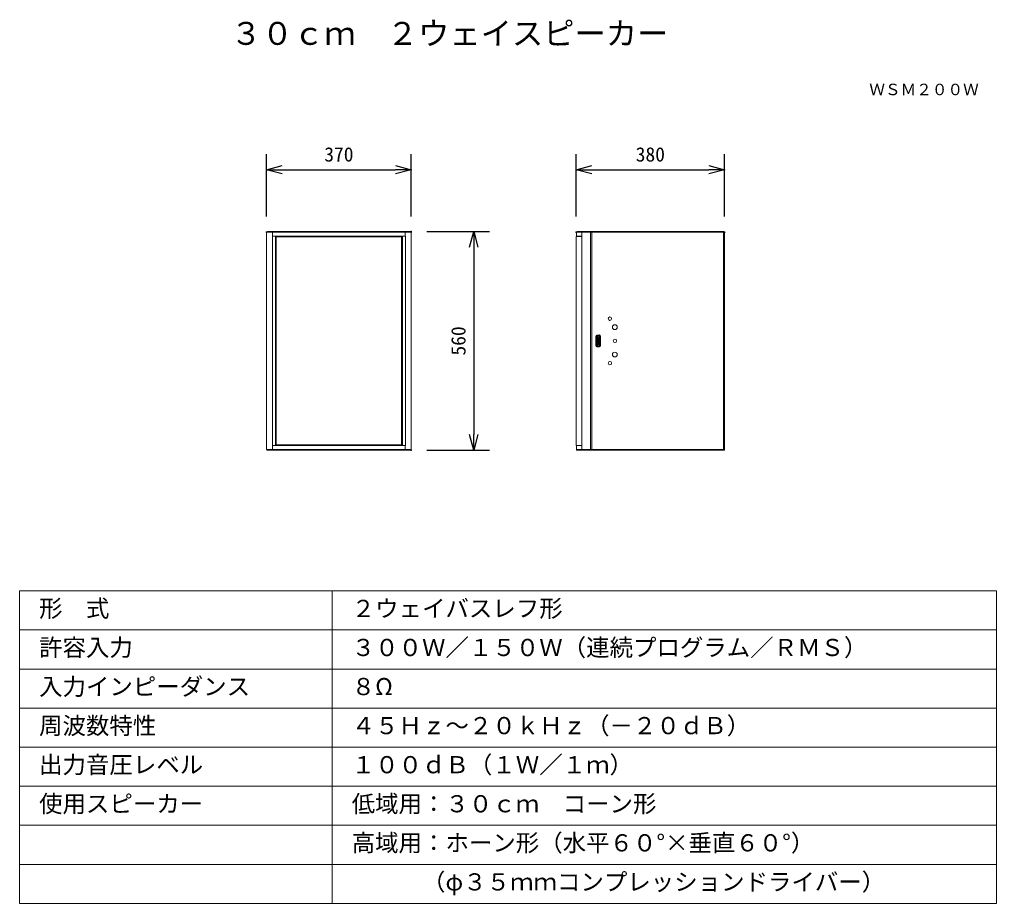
# Model space of a CAD drawing. Units: millimetres, scale not verified. Extents: x -63 to 62, y -57 to 57.
import ezdxf
from ezdxf.enums import TextEntityAlignment as Align

# ---------------------------------------------------------------- set-up
doc = ezdxf.new("R2010")
doc.units = ezdxf.units.MM
doc.header["$LTSCALE"] = 0.125
doc.header["$PDMODE"] = 32
doc.header["$PDSIZE"] = 0.025
for name, color, linetype in [('0-0_0', 7, 'Continuous'), ('0-2_MOJI1', 7, 'Continuous'), ('0-3_TOUROKU', 7, 'Continuous'), ('0-5_SUNPO', 7, 'Continuous'), ('0-6_DEFPOINTS', 7, 'Continuous')]:
    doc.layers.add(name, color=color, linetype=linetype)
doc.layers.add('0-1_WAKU', color=1, linetype='Continuous', lineweight=18)
doc.layers.add('0-4_GAIKEI', color=1, linetype='Continuous', lineweight=18)
doc.styles.add('ＭＳ ゴシック', font='')
doc.styles.get('ＭＳ ゴシック').set_extended_font_data('MS Gothic')

# ---------------------------------------------------------------- blocks, each defined once
blk = doc.blocks.new('_OPEN30')
at = {"layer": '0-0_0'}
blk.add_line((0, 0), (-1, 0), dxfattribs=at)
blk.add_lwpolyline([(-1, 0.26795), (0, 0), (-1, -0.26795)], dxfattribs=at)
blk = doc.blocks.new('D5')
at = {"layer": '0-5_SUNPO'}
for p, q in [((163.1167, 345.3973), (163.1167, 353.3973)), ((181.6167, 345.3973), (181.6167, 353.3973)), ((165.1167, 351.3973), (179.6167, 351.3973))]:
    blk.add_line(p, q, dxfattribs=at)
at = {"layer": '0-6_DEFPOINTS'}
for p in [(181.6167, 351.3973), (163.1167, 343.3973), (181.6167, 343.3973)]:
    blk.add_point(p, dxfattribs=at)
at = {"layer": '0-5_SUNPO', "xscale": 2, "yscale": 2, "rotation": 180}
blk.add_blockref('_OPEN30', (163.1167, 351.3973), dxfattribs=at)
at = {"layer": '0-5_SUNPO', "xscale": 2, "yscale": 2}
blk.add_blockref('_OPEN30', (181.6167, 351.3973), dxfattribs=at)
at = {"layer": '0-5_SUNPO', "style": 'ＭＳ ゴシック'}
blk.add_text('370', height=1.833, dxfattribs=at).set_placement((170.4917, 351.8973), align=Align.BOTTOM_LEFT)
blk = doc.blocks.new('D6')
at = {"layer": '0-5_SUNPO'}
for p, q in [((183.6167, 343.4972), (191.6167, 343.4972)), ((189.6167, 341.4972), (189.6167, 317.4973)), ((183.6167, 315.4973), (191.6167, 315.4973))]:
    blk.add_line(p, q, dxfattribs=at)
at = {"layer": '0-6_DEFPOINTS'}
for p in [(181.6167, 343.4972), (181.6167, 315.4973), (189.6167, 315.4973)]:
    blk.add_point(p, dxfattribs=at)
at = {"layer": '0-5_SUNPO', "xscale": 2, "yscale": 2}
for p, rotation in [((189.6167, 343.4972), 90), ((189.6167, 315.4973), 270)]:
    blk.add_blockref('_OPEN30', p, dxfattribs=dict(at, rotation=rotation))
at = {"layer": '0-5_SUNPO', "style": 'ＭＳ ゴシック'}
blk.add_text('560', height=1.833, rotation=90, dxfattribs=at).set_placement((189.1167, 327.6223), align=Align.BOTTOM_LEFT)
blk = doc.blocks.new('D4')
at = {"layer": '0-5_SUNPO'}
for p, q in [((202.7172, 345.3973), (202.7172, 353.3973)), ((221.7172, 345.3973), (221.7172, 353.3973)), ((204.7172, 351.3973), (219.7172, 351.3973))]:
    blk.add_line(p, q, dxfattribs=at)
at = {"layer": '0-6_DEFPOINTS'}
for p in [(221.7172, 351.3973), (202.7172, 343.3973), (221.7172, 343.3973)]:
    blk.add_point(p, dxfattribs=at)
at = {"layer": '0-5_SUNPO', "xscale": 2, "yscale": 2, "rotation": 180}
blk.add_blockref('_OPEN30', (202.7172, 351.3973), dxfattribs=at)
at = {"layer": '0-5_SUNPO', "xscale": 2, "yscale": 2}
blk.add_blockref('_OPEN30', (221.7172, 351.3973), dxfattribs=at)
at = {"layer": '0-5_SUNPO', "style": 'ＭＳ ゴシック'}
blk.add_text('380', height=1.833, dxfattribs=at).set_placement((210.3422, 351.8973), align=Align.BOTTOM_LEFT)

msp = doc.modelspace()

# ---------------------------------------------------------------- linework, layer by layer
at = {"layer": '0-1_WAKU', "color": 4}
for p, q in [((-62.5103, -16.5027), (-62.5103, -56.5027)), ((62.4897, -16.5027), (-62.5103, -16.5027)), ((-22.5103, -56.5027), (-22.5103, -16.5027)), ((62.4897, -56.5027), (62.4897, -16.5027)), ((-62.5103, -56.5027), (62.4897, -56.5027))]:
    msp.add_line(p, q, dxfattribs=at)
at = {"layer": '0-1_WAKU'}
for p, q in [((-62.5103, -21.5027), (62.4897, -21.5027)), ((-62.5103, -26.5027), (62.4897, -26.5027)), ((-62.5103, -31.5027), (62.4897, -31.5027)), ((-62.5103, -36.5027), (62.4897, -36.5027)), ((-62.5103, -41.5027), (62.4897, -41.5027)), ((-62.5103, -46.5027), (62.4897, -46.5027)), ((-62.5103, -51.5027), (62.4897, -51.5027))]:
    msp.add_line(p, q, dxfattribs=at)
at = {"layer": '0-4_GAIKEI'}
for p, q in [((-12.3936, 29.3938), (-30.8936, 29.3938)), ((-30.1572, 28.8938), (-13.13, 28.8938)), ((-30.1572, 2.0938), (-30.1572, 28.8938)), ((-30.1267, 28.8938), (-30.1267, 29.3938)), ((-29.767, 2.0938), (-29.767, 28.8938)), ((-29.6678, 28.8088), (-13.6194, 28.8088)), ((-29.6678, 28.8088), (-29.6678, 2.0938)), ((-13.6194, 28.8088), (-13.6194, 2.0938)), ((-13.5201, 2.0938), (-13.5201, 28.8938)), ((-13.1604, 28.8938), (-13.1604, 29.3938)), ((-13.13, 2.0938), (-13.13, 28.8938)), ((8.746, 29.3938), (27.7069, 29.3938)), ((8.746, 28.8938), (9.4572, 28.8938)), ((8.7669, 28.8688), (9.4572, 28.8688)), ((9.4184, 29.3938), (9.4184, 28.8938)), ((9.4572, 2.0938), (9.4572, 28.8938)), ((10.5268, 29.3938), (10.5268, 1.5938)), ((10.6993, 29.3938), (10.6993, 1.5938)), ((27.5537, 29.3938), (27.5537, 1.5938)), ((11.2207, 14.8938), (11.2207, 16.0938)), ((11.3575, 15.7313), (11.3575, 15.2563)), ((11.3644, 16.2438), (11.3644, 15.7854)), ((11.3644, 15.2022), (11.3644, 14.7438)), ((11.3674, 16.2438), (11.6853, 16.2438)), ((11.3998, 15.8313), (11.7679, 15.8313)), ((11.7679, 15.1563), (11.3998, 15.1563)), ((11.4376, 16.2438), (11.4376, 15.8313)), ((11.4376, 15.1563), (11.4376, 14.7438)), ((11.4443, 15.1563), (11.4443, 15.8313)), ((11.5334, 15.1563), (11.5334, 15.8313)), ((11.585, 15.9313), (11.585, 15.8313)), ((11.7073, 15.9313), (11.585, 15.9313)), ((11.585, 15.1563), (11.585, 15.0563)), ((11.585, 15.0563), (11.7073, 15.0563)), ((11.6244, 15.9313), (11.7073, 15.8501)), ((11.7046, 15.1563), (11.7046, 15.8313)), ((11.7073, 15.8313), (11.7073, 16.0938)), ((11.8321, 16.0938), (11.7073, 16.0938)), ((11.7073, 14.8938), (11.7073, 15.1563)), ((11.768, 15.1563), (11.768, 15.8313)), ((11.8321, 14.8938), (11.8321, 16.0938)), ((11.3674, 14.7438), (11.6853, 14.7438)), ((11.7073, 14.8938), (11.8321, 14.8938)), ((-12.3936, 1.5938), (-30.8936, 1.5938)), ((-30.1572, 2.0938), (-13.13, 2.0938)), ((-30.1267, 2.0938), (-30.1267, 1.5938)), ((-29.6678, 2.1788), (-13.6194, 2.1788)), ((-13.1604, 2.0938), (-13.1604, 1.5938)), ((8.746, 2.0938), (9.4572, 2.0938)), ((27.7069, 1.5938), (8.746, 1.5938)), ((8.7669, 2.1188), (9.4572, 2.1188)), ((9.4184, 2.0938), (9.4184, 1.5938))]:
    msp.add_line(p, q, dxfattribs=at)
at = {"layer": '0-4_GAIKEI', "color": 7}
for p, q in [((-30.8936, 29.3938), (-30.8936, 1.5938)), ((-12.4936, 29.4938), (-30.7936, 29.4938)), ((-12.3936, 29.3938), (-12.3936, 1.5938)), ((8.7069, 28.8088), (8.7069, 2.1788)), ((8.746, 28.8938), (8.746, 29.3938)), ((8.846, 29.4938), (27.6069, 29.4938)), ((27.7069, 29.3938), (27.7069, 1.5938)), ((-12.4936, 1.4938), (-30.7936, 1.4938)), ((8.746, 1.5938), (8.746, 2.0938)), ((27.6069, 1.4938), (8.846, 1.4938))]:
    msp.add_line(p, q, dxfattribs=at)
at = {"layer": '0-4_GAIKEI'}
for centre, radius in [((13.0319, 18.3409), 0.2222), ((13.6666, 17.2463), 0.3088), ((11.3708, 16.0946), 0.1501), ((11.3749, 14.894), 0.1542), ((11.3684, 14.8908), 0.147), ((11.3677, 16.0985), 0.1452), ((11.582, 15.2559), 0.2245), ((11.5801, 15.7319), 0.2225), ((11.5239, 15.7418), 0.1655), ((11.5265, 15.2464), 0.1681), ((11.4897, 15.752), 0.1298), ((11.472, 15.2294), 0.1111), ((11.4593, 15.7641), 0.0971), ((11.4368, 15.2108), 0.0712), ((11.425, 15.7845), 0.0572), ((11.4116, 15.193), 0.0404), ((11.4086, 15.7974), 0.0363), ((11.4034, 15.1837), 0.028), ((11.403, 15.8048), 0.0271), ((11.4001, 15.1752), 0.0189), ((11.4, 15.8131), 0.0182), ((11.5572, 16.0946), 0.1501), ((11.5574, 14.8929), 0.15), ((11.6779, 16.0936), 0.1542), ((11.6819, 14.893), 0.1501), ((11.6844, 16.0968), 0.147), ((11.685, 14.8891), 0.1452), ((13.6693, 15.495), 0.2236), ((13.6636, 13.7438), 0.3083), ((13.0292, 12.644), 0.2222)]:
    msp.add_circle(centre, radius, dxfattribs=at)
at = {"layer": '0-4_GAIKEI', "color": 7}
for centre, radius, start, end in [((-30.7936, 29.3938), 0.1, 90, 180), ((-12.4936, 29.3938), 0.1, 0, 90), ((8.7669, 28.8088), 0.06, 90, 180), ((8.846, 29.3938), 0.1, 90, 180), ((27.6069, 29.3938), 0.1, 0, 90), ((-30.7936, 1.5938), 0.1, 180, 270), ((-12.4936, 1.5938), 0.1, 270, 0), ((8.7669, 2.1788), 0.06, 180, 270), ((8.846, 1.5938), 0.1, 180, 270), ((27.6069, 1.5938), 0.1, 270, 0)]:
    msp.add_arc(centre, radius, start, end, dxfattribs=at)

# ---------------------------------------------------------------- block references
at = {"layer": '0-5_SUNPO'}
for name in ['D5', 'D4', 'D6']:
    msp.add_blockref(name, (-194.0103, -314.0035), dxfattribs=at)

# ---------------------------------------------------------------- texts
at = {"layer": '0-2_MOJI1', "style": 'ＭＳ ゴシック'}
for s, height, p in [('３０ｃｍ\u3000２ウェイスピーカー', 2.933, (-35.5103, 52.4973)), ('形\u3000式', 2.199, (-60.0103, -20.5027)), ('２ウェイバスレフ形', 2.199, (-20.0103, -20.5027)), ('許容入力', 2.199, (-60.0103, -25.5027)), ('３００Ｗ／１５０Ｗ（連続プログラム／ＲＭＳ）', 2.199, (-20.0103, -25.5027)), ('入力インピーダンス', 2.199, (-60.0103, -30.5027)), ('８Ω', 2.199, (-20.0103, -30.5027)), ('周波数特性', 2.199, (-60.0103, -35.5027)), ('４５Ｈｚ～２０ｋＨｚ（－２０ｄＢ）', 2.199, (-20.0103, -35.5027)), ('出力音圧レベル', 2.199, (-60.0103, -40.5027)), ('１００ｄＢ（１Ｗ／１ｍ）', 2.199, (-20.0103, -40.5027)), ('使用スピーカー', 2.199, (-60.0103, -45.5027)), ('低域用：３０ｃｍ\u3000コーン形', 2.199, (-20.0103, -45.5027)), ('高域用：ホーン形（水平６０°×垂直６０°）', 2.199, (-20.0103, -50.5027)), ('\u3000\u3000\u3000（φ３５ｍｍコンプレッションドライバー）', 2.199, (-20.0103, -55.5027))]:
    msp.add_text(s, height=height, dxfattribs=at).set_placement(p, align=Align.BOTTOM_LEFT)
at = {"layer": '0-3_TOUROKU', "style": 'ＭＳ ゴシック'}
msp.add_text('ＷＳＭ２００Ｗ', height=1.466, dxfattribs=at).set_placement((46.223, 46.4973), align=Align.BOTTOM_LEFT)

doc.saveas('drawing.dxf')
